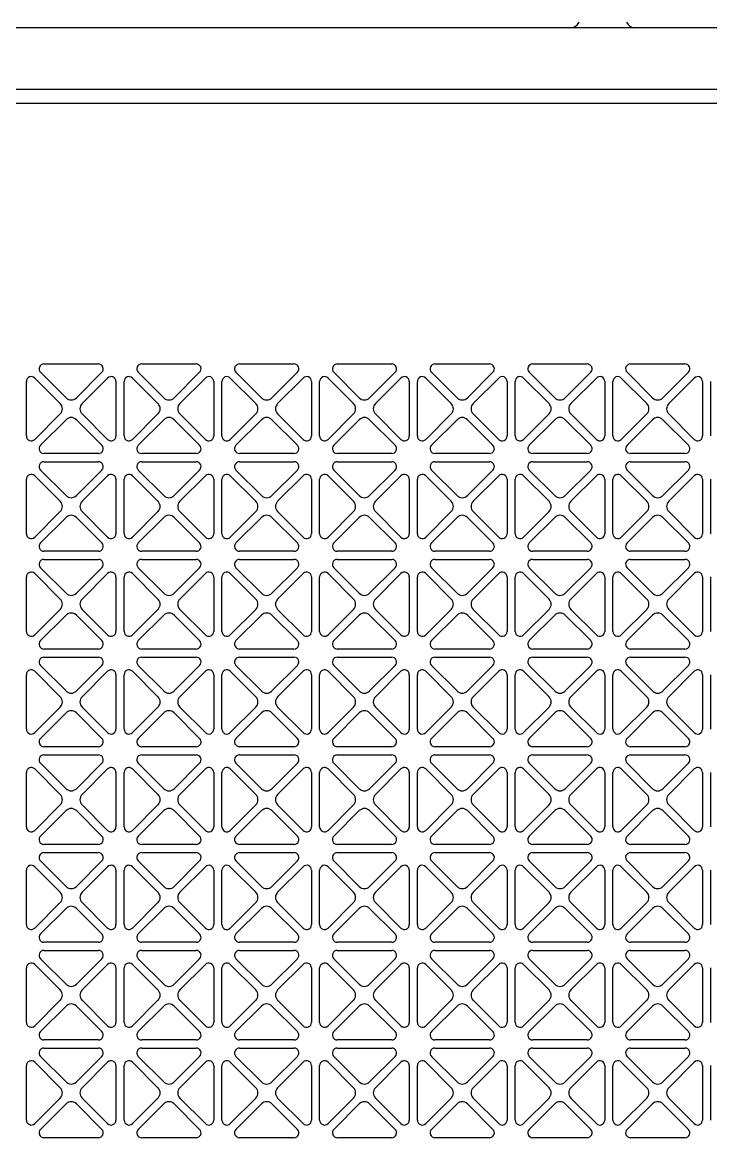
# Model space of a CAD drawing. Header units: millimetres. Extents: x 0 to 87554, y -20854 to 20404.
# Drawn here: x 15581.1 to 15750.1, y -5266.6 to -4992.7 of the extents above; entities that cross this region are included whole.
import ezdxf

# ---------------------------------------------------------------- set-up
doc = ezdxf.new("R2010")
doc.units = ezdxf.units.MM
doc.layers.get('0').update_dxf_attribs({"lineweight": 15})
for name, color, linetype in [('4215-12649_2_1_0', 7, 'Continuous'), ('4215-12661_1_0', 7, 'Continuous'), ('WANGKONG_0', 7, 'Continuous')]:
    doc.layers.add(name, color=color, linetype=linetype)

# ---------------------------------------------------------------- blocks, each defined once
blk = doc.blocks.new('ju77')
at = {"layer": '4215-12649_2_1_0', "color": 87, "linetype": 'Continuous'}
for p, q in [((325.96, 477.5), (-405.04, 477.5)), ((-405.04, 462.5), (325.96, 462.5))]:
    blk.add_line(p, q, dxfattribs=at)
for centre, start, end in [((102.4, 480), 270, 333.6122), ((118.52, 480), 206.3878, 270)]:
    blk.add_arc(centre, 2.5, start, end, dxfattribs=at)
at = {"layer": '4215-12661_1_0', "color": 87, "linetype": 'Continuous'}
blk.add_line((-397.04, 459), (316.96, 459), dxfattribs=at)
at = {"layer": 'WANGKONG_0', "color": 87, "linetype": 'Continuous'}
for p, q in [((-26.73, 395), (-13.35, 395)), ((-2.73, 395), (10.65, 395)), ((21.27, 395), (34.65, 395)), ((45.27, 395), (58.65, 395)), ((69.27, 395), (82.65, 395)), ((93.27, 395), (106.65, 395)), ((117.27, 395), (130.65, 395)), ((-21.31, 386.69), (-27.58, 392.95)), ((-12.5, 392.95), (-18.77, 386.69)), ((2.69, 386.69), (-3.58, 392.95)), ((11.5, 392.95), (5.23, 386.69)), ((26.69, 386.69), (20.42, 392.95)), ((35.5, 392.95), (29.23, 386.69)), ((50.69, 386.69), (44.42, 392.95)), ((59.5, 392.95), (53.23, 386.69)), ((74.69, 386.69), (68.42, 392.95)), ((83.5, 392.95), (77.23, 386.69)), ((98.69, 386.69), (92.42, 392.95)), ((107.5, 392.95), (101.23, 386.69)), ((122.69, 386.69), (116.42, 392.95)), ((131.5, 392.95), (125.23, 386.69)), ((-31.04, 377.31), (-31.04, 390.69)), ((-28.99, 391.54), (-22.73, 385.27)), ((-17.35, 385.27), (-11.09, 391.54)), ((-9.04, 390.69), (-9.04, 377.31)), ((-7.04, 377.31), (-7.04, 390.69)), ((-4.99, 391.54), (1.27, 385.27)), ((6.65, 385.27), (12.91, 391.54)), ((14.96, 390.69), (14.96, 377.31)), ((16.96, 377.31), (16.96, 390.69)), ((19.01, 391.54), (25.27, 385.27)), ((30.65, 385.27), (36.91, 391.54)), ((38.96, 390.69), (38.96, 377.31)), ((40.96, 377.31), (40.96, 390.69)), ((43.01, 391.54), (49.27, 385.27)), ((54.65, 385.27), (60.91, 391.54)), ((62.96, 390.69), (62.96, 377.31)), ((64.96, 377.31), (64.96, 390.69)), ((67.01, 391.54), (73.27, 385.27)), ((78.65, 385.27), (84.91, 391.54)), ((86.96, 390.69), (86.96, 377.31)), ((88.96, 377.31), (88.96, 390.69)), ((91.01, 391.54), (97.27, 385.27)), ((102.65, 385.27), (108.91, 391.54)), ((110.96, 390.69), (110.96, 377.31)), ((112.96, 377.31), (112.96, 390.69)), ((115.01, 391.54), (121.27, 385.27)), ((126.65, 385.27), (132.91, 391.54)), ((134.96, 390.69), (134.96, 377.31)), ((136.96, 377.31), (136.96, 390.69)), ((-22.73, 382.73), (-28.99, 376.46)), ((-27.58, 375.05), (-21.31, 381.31)), ((-18.77, 381.31), (-12.5, 375.05)), ((-11.09, 376.46), (-17.35, 382.73)), ((1.27, 382.73), (-4.99, 376.46)), ((-3.58, 375.05), (2.69, 381.31)), ((5.23, 381.31), (11.5, 375.05)), ((12.91, 376.46), (6.65, 382.73)), ((25.27, 382.73), (19.01, 376.46)), ((20.42, 375.05), (26.69, 381.31)), ((29.23, 381.31), (35.5, 375.05)), ((36.91, 376.46), (30.65, 382.73)), ((49.27, 382.73), (43.01, 376.46)), ((44.42, 375.05), (50.69, 381.31)), ((53.23, 381.31), (59.5, 375.05)), ((60.91, 376.46), (54.65, 382.73)), ((73.27, 382.73), (67.01, 376.46)), ((68.42, 375.05), (74.69, 381.31)), ((77.23, 381.31), (83.5, 375.05)), ((84.91, 376.46), (78.65, 382.73)), ((97.27, 382.73), (91.01, 376.46)), ((92.42, 375.05), (98.69, 381.31)), ((101.23, 381.31), (107.5, 375.05)), ((108.91, 376.46), (102.65, 382.73)), ((121.27, 382.73), (115.01, 376.46)), ((116.42, 375.05), (122.69, 381.31)), ((125.23, 381.31), (131.5, 375.05)), ((132.91, 376.46), (126.65, 382.73)), ((-13.35, 373), (-26.73, 373)), ((10.65, 373), (-2.73, 373)), ((34.65, 373), (21.27, 373)), ((58.65, 373), (45.27, 373)), ((82.65, 373), (69.27, 373)), ((106.65, 373), (93.27, 373)), ((130.65, 373), (117.27, 373)), ((-26.73, 371), (-13.35, 371)), ((-2.73, 371), (10.65, 371)), ((21.27, 371), (34.65, 371)), ((45.27, 371), (58.65, 371)), ((69.27, 371), (82.65, 371)), ((93.27, 371), (106.65, 371)), ((117.27, 371), (130.65, 371)), ((-28.99, 367.54), (-22.73, 361.27)), ((-21.31, 362.69), (-27.58, 368.95)), ((-12.5, 368.95), (-18.77, 362.69)), ((-17.35, 361.27), (-11.09, 367.54)), ((-4.99, 367.54), (1.27, 361.27)), ((2.69, 362.69), (-3.58, 368.95)), ((11.5, 368.95), (5.23, 362.69)), ((6.65, 361.27), (12.91, 367.54)), ((19.01, 367.54), (25.27, 361.27)), ((26.69, 362.69), (20.42, 368.95)), ((35.5, 368.95), (29.23, 362.69)), ((30.65, 361.27), (36.91, 367.54)), ((43.01, 367.54), (49.27, 361.27)), ((50.69, 362.69), (44.42, 368.95)), ((59.5, 368.95), (53.23, 362.69)), ((54.65, 361.27), (60.91, 367.54)), ((67.01, 367.54), (73.27, 361.27)), ((74.69, 362.69), (68.42, 368.95)), ((83.5, 368.95), (77.23, 362.69)), ((78.65, 361.27), (84.91, 367.54)), ((91.01, 367.54), (97.27, 361.27)), ((98.69, 362.69), (92.42, 368.95)), ((107.5, 368.95), (101.23, 362.69)), ((102.65, 361.27), (108.91, 367.54)), ((115.01, 367.54), (121.27, 361.27)), ((122.69, 362.69), (116.42, 368.95)), ((131.5, 368.95), (125.23, 362.69)), ((126.65, 361.27), (132.91, 367.54)), ((-31.04, 353.31), (-31.04, 366.69)), ((-9.04, 366.69), (-9.04, 353.31)), ((-7.04, 353.31), (-7.04, 366.69)), ((14.96, 366.69), (14.96, 353.31)), ((16.96, 353.31), (16.96, 366.69)), ((38.96, 366.69), (38.96, 353.31)), ((40.96, 353.31), (40.96, 366.69)), ((62.96, 366.69), (62.96, 353.31)), ((64.96, 353.31), (64.96, 366.69)), ((86.96, 366.69), (86.96, 353.31)), ((88.96, 353.31), (88.96, 366.69)), ((110.96, 366.69), (110.96, 353.31)), ((112.96, 353.31), (112.96, 366.69)), ((134.96, 366.69), (134.96, 353.31)), ((136.96, 353.31), (136.96, 366.69)), ((-22.73, 358.73), (-28.99, 352.46)), ((-27.58, 351.05), (-21.31, 357.31)), ((-18.77, 357.31), (-12.5, 351.05)), ((-11.09, 352.46), (-17.35, 358.73)), ((1.27, 358.73), (-4.99, 352.46)), ((-3.58, 351.05), (2.69, 357.31)), ((5.23, 357.31), (11.5, 351.05)), ((12.91, 352.46), (6.65, 358.73)), ((25.27, 358.73), (19.01, 352.46)), ((20.42, 351.05), (26.69, 357.31)), ((29.23, 357.31), (35.5, 351.05)), ((36.91, 352.46), (30.65, 358.73)), ((49.27, 358.73), (43.01, 352.46)), ((44.42, 351.05), (50.69, 357.31)), ((53.23, 357.31), (59.5, 351.05)), ((60.91, 352.46), (54.65, 358.73)), ((73.27, 358.73), (67.01, 352.46)), ((68.42, 351.05), (74.69, 357.31)), ((77.23, 357.31), (83.5, 351.05)), ((84.91, 352.46), (78.65, 358.73)), ((97.27, 358.73), (91.01, 352.46)), ((92.42, 351.05), (98.69, 357.31)), ((101.23, 357.31), (107.5, 351.05)), ((108.91, 352.46), (102.65, 358.73)), ((121.27, 358.73), (115.01, 352.46)), ((116.42, 351.05), (122.69, 357.31)), ((125.23, 357.31), (131.5, 351.05)), ((132.91, 352.46), (126.65, 358.73)), ((-13.35, 349), (-26.73, 349)), ((10.65, 349), (-2.73, 349)), ((34.65, 349), (21.27, 349)), ((58.65, 349), (45.27, 349)), ((82.65, 349), (69.27, 349)), ((106.65, 349), (93.27, 349)), ((130.65, 349), (117.27, 349)), ((-26.73, 347), (-13.35, 347)), ((-2.73, 347), (10.65, 347)), ((21.27, 347), (34.65, 347)), ((45.27, 347), (58.65, 347)), ((69.27, 347), (82.65, 347)), ((93.27, 347), (106.65, 347)), ((117.27, 347), (130.65, 347)), ((-31.04, 329.31), (-31.04, 342.69)), ((-28.99, 343.54), (-22.73, 337.27)), ((-21.31, 338.69), (-27.58, 344.95)), ((-12.5, 344.95), (-18.77, 338.69)), ((-17.35, 337.27), (-11.09, 343.54)), ((-9.04, 342.69), (-9.04, 329.31)), ((-7.04, 329.31), (-7.04, 342.69)), ((-4.99, 343.54), (1.27, 337.27)), ((2.69, 338.69), (-3.58, 344.95)), ((11.5, 344.95), (5.23, 338.69)), ((6.65, 337.27), (12.91, 343.54)), ((14.96, 342.69), (14.96, 329.31)), ((16.96, 329.31), (16.96, 342.69)), ((19.01, 343.54), (25.27, 337.27)), ((26.69, 338.69), (20.42, 344.95)), ((35.5, 344.95), (29.23, 338.69)), ((30.65, 337.27), (36.91, 343.54)), ((38.96, 342.69), (38.96, 329.31)), ((40.96, 329.31), (40.96, 342.69)), ((43.01, 343.54), (49.27, 337.27)), ((50.69, 338.69), (44.42, 344.95)), ((59.5, 344.95), (53.23, 338.69)), ((54.65, 337.27), (60.91, 343.54)), ((62.96, 342.69), (62.96, 329.31)), ((64.96, 329.31), (64.96, 342.69)), ((67.01, 343.54), (73.27, 337.27)), ((74.69, 338.69), (68.42, 344.95)), ((83.5, 344.95), (77.23, 338.69)), ((78.65, 337.27), (84.91, 343.54)), ((86.96, 342.69), (86.96, 329.31)), ((88.96, 329.31), (88.96, 342.69)), ((91.01, 343.54), (97.27, 337.27)), ((98.69, 338.69), (92.42, 344.95)), ((107.5, 344.95), (101.23, 338.69)), ((102.65, 337.27), (108.91, 343.54)), ((110.96, 342.69), (110.96, 329.31)), ((112.96, 329.31), (112.96, 342.69)), ((115.01, 343.54), (121.27, 337.27)), ((122.69, 338.69), (116.42, 344.95)), ((131.5, 344.95), (125.23, 338.69)), ((126.65, 337.27), (132.91, 343.54)), ((134.96, 342.69), (134.96, 329.31)), ((136.96, 329.31), (136.96, 342.69)), ((-22.73, 334.73), (-28.99, 328.46)), ((-11.09, 328.46), (-17.35, 334.73)), ((1.27, 334.73), (-4.99, 328.46)), ((12.91, 328.46), (6.65, 334.73)), ((25.27, 334.73), (19.01, 328.46)), ((36.91, 328.46), (30.65, 334.73)), ((49.27, 334.73), (43.01, 328.46)), ((60.91, 328.46), (54.65, 334.73)), ((73.27, 334.73), (67.01, 328.46)), ((84.91, 328.46), (78.65, 334.73)), ((97.27, 334.73), (91.01, 328.46)), ((108.91, 328.46), (102.65, 334.73)), ((121.27, 334.73), (115.01, 328.46)), ((132.91, 328.46), (126.65, 334.73)), ((-27.58, 327.05), (-21.31, 333.31)), ((-18.77, 333.31), (-12.5, 327.05)), ((-3.58, 327.05), (2.69, 333.31)), ((5.23, 333.31), (11.5, 327.05)), ((20.42, 327.05), (26.69, 333.31)), ((29.23, 333.31), (35.5, 327.05)), ((44.42, 327.05), (50.69, 333.31)), ((53.23, 333.31), (59.5, 327.05)), ((68.42, 327.05), (74.69, 333.31)), ((77.23, 333.31), (83.5, 327.05)), ((92.42, 327.05), (98.69, 333.31)), ((101.23, 333.31), (107.5, 327.05)), ((116.42, 327.05), (122.69, 333.31)), ((125.23, 333.31), (131.5, 327.05)), ((-13.35, 325), (-26.73, 325)), ((10.65, 325), (-2.73, 325)), ((34.65, 325), (21.27, 325)), ((58.65, 325), (45.27, 325)), ((82.65, 325), (69.27, 325)), ((106.65, 325), (93.27, 325)), ((130.65, 325), (117.27, 325)), ((-21.31, 314.69), (-27.58, 320.95)), ((-26.73, 323), (-13.35, 323)), ((-12.5, 320.95), (-18.77, 314.69)), ((2.69, 314.69), (-3.58, 320.95)), ((-2.73, 323), (10.65, 323)), ((11.5, 320.95), (5.23, 314.69)), ((26.69, 314.69), (20.42, 320.95)), ((21.27, 323), (34.65, 323)), ((35.5, 320.95), (29.23, 314.69)), ((50.69, 314.69), (44.42, 320.95)), ((45.27, 323), (58.65, 323)), ((59.5, 320.95), (53.23, 314.69)), ((74.69, 314.69), (68.42, 320.95)), ((69.27, 323), (82.65, 323)), ((83.5, 320.95), (77.23, 314.69)), ((98.69, 314.69), (92.42, 320.95)), ((93.27, 323), (106.65, 323)), ((107.5, 320.95), (101.23, 314.69)), ((122.69, 314.69), (116.42, 320.95)), ((117.27, 323), (130.65, 323)), ((131.5, 320.95), (125.23, 314.69)), ((-31.04, 305.31), (-31.04, 318.69)), ((-28.99, 319.54), (-22.73, 313.27)), ((-17.35, 313.27), (-11.09, 319.54)), ((-9.04, 318.69), (-9.04, 305.31)), ((-7.04, 305.31), (-7.04, 318.69)), ((-4.99, 319.54), (1.27, 313.27)), ((6.65, 313.27), (12.91, 319.54)), ((14.96, 318.69), (14.96, 305.31)), ((16.96, 305.31), (16.96, 318.69)), ((19.01, 319.54), (25.27, 313.27)), ((30.65, 313.27), (36.91, 319.54)), ((38.96, 318.69), (38.96, 305.31)), ((40.96, 305.31), (40.96, 318.69)), ((43.01, 319.54), (49.27, 313.27)), ((54.65, 313.27), (60.91, 319.54)), ((62.96, 318.69), (62.96, 305.31)), ((64.96, 305.31), (64.96, 318.69)), ((67.01, 319.54), (73.27, 313.27)), ((78.65, 313.27), (84.91, 319.54)), ((86.96, 318.69), (86.96, 305.31)), ((88.96, 305.31), (88.96, 318.69)), ((91.01, 319.54), (97.27, 313.27)), ((102.65, 313.27), (108.91, 319.54)), ((110.96, 318.69), (110.96, 305.31)), ((112.96, 305.31), (112.96, 318.69)), ((115.01, 319.54), (121.27, 313.27)), ((126.65, 313.27), (132.91, 319.54)), ((134.96, 318.69), (134.96, 305.31)), ((136.96, 305.31), (136.96, 318.69)), ((-22.73, 310.73), (-28.99, 304.46)), ((-11.09, 304.46), (-17.35, 310.73)), ((1.27, 310.73), (-4.99, 304.46)), ((12.91, 304.46), (6.65, 310.73)), ((25.27, 310.73), (19.01, 304.46)), ((36.91, 304.46), (30.65, 310.73)), ((49.27, 310.73), (43.01, 304.46)), ((60.91, 304.46), (54.65, 310.73)), ((73.27, 310.73), (67.01, 304.46)), ((84.91, 304.46), (78.65, 310.73)), ((97.27, 310.73), (91.01, 304.46)), ((108.91, 304.46), (102.65, 310.73)), ((121.27, 310.73), (115.01, 304.46)), ((132.91, 304.46), (126.65, 310.73)), ((-27.58, 303.05), (-21.31, 309.31)), ((-18.77, 309.31), (-12.5, 303.05)), ((-3.58, 303.05), (2.69, 309.31)), ((5.23, 309.31), (11.5, 303.05)), ((20.42, 303.05), (26.69, 309.31)), ((29.23, 309.31), (35.5, 303.05)), ((44.42, 303.05), (50.69, 309.31)), ((53.23, 309.31), (59.5, 303.05)), ((68.42, 303.05), (74.69, 309.31)), ((77.23, 309.31), (83.5, 303.05)), ((92.42, 303.05), (98.69, 309.31)), ((101.23, 309.31), (107.5, 303.05)), ((116.42, 303.05), (122.69, 309.31)), ((125.23, 309.31), (131.5, 303.05)), ((-13.35, 301), (-26.73, 301)), ((-26.73, 299), (-13.35, 299)), ((10.65, 301), (-2.73, 301)), ((-2.73, 299), (10.65, 299)), ((34.65, 301), (21.27, 301)), ((21.27, 299), (34.65, 299)), ((58.65, 301), (45.27, 301)), ((45.27, 299), (58.65, 299)), ((82.65, 301), (69.27, 301)), ((69.27, 299), (82.65, 299)), ((106.65, 301), (93.27, 301)), ((93.27, 299), (106.65, 299)), ((130.65, 301), (117.27, 301)), ((117.27, 299), (130.65, 299)), ((-21.31, 290.69), (-27.58, 296.95)), ((-12.5, 296.95), (-18.77, 290.69)), ((2.69, 290.69), (-3.58, 296.95)), ((11.5, 296.95), (5.23, 290.69)), ((26.69, 290.69), (20.42, 296.95)), ((35.5, 296.95), (29.23, 290.69)), ((50.69, 290.69), (44.42, 296.95)), ((59.5, 296.95), (53.23, 290.69)), ((74.69, 290.69), (68.42, 296.95)), ((83.5, 296.95), (77.23, 290.69)), ((98.69, 290.69), (92.42, 296.95)), ((107.5, 296.95), (101.23, 290.69)), ((122.69, 290.69), (116.42, 296.95)), ((131.5, 296.95), (125.23, 290.69)), ((-31.04, 281.31), (-31.04, 294.69)), ((-28.99, 295.54), (-22.73, 289.27)), ((-17.35, 289.27), (-11.09, 295.54)), ((-9.04, 294.69), (-9.04, 281.31)), ((-7.04, 281.31), (-7.04, 294.69)), ((-4.99, 295.54), (1.27, 289.27)), ((6.65, 289.27), (12.91, 295.54)), ((14.96, 294.69), (14.96, 281.31)), ((16.96, 281.31), (16.96, 294.69)), ((19.01, 295.54), (25.27, 289.27)), ((30.65, 289.27), (36.91, 295.54)), ((38.96, 294.69), (38.96, 281.31)), ((40.96, 281.31), (40.96, 294.69)), ((43.01, 295.54), (49.27, 289.27)), ((54.65, 289.27), (60.91, 295.54)), ((62.96, 294.69), (62.96, 281.31)), ((64.96, 281.31), (64.96, 294.69)), ((67.01, 295.54), (73.27, 289.27)), ((78.65, 289.27), (84.91, 295.54)), ((86.96, 294.69), (86.96, 281.31)), ((88.96, 281.31), (88.96, 294.69)), ((91.01, 295.54), (97.27, 289.27)), ((102.65, 289.27), (108.91, 295.54)), ((110.96, 294.69), (110.96, 281.31)), ((112.96, 281.31), (112.96, 294.69)), ((115.01, 295.54), (121.27, 289.27)), ((126.65, 289.27), (132.91, 295.54)), ((134.96, 294.69), (134.96, 281.31)), ((136.96, 281.31), (136.96, 294.69)), ((-22.73, 286.73), (-28.99, 280.46)), ((-27.58, 279.05), (-21.31, 285.31)), ((-18.77, 285.31), (-12.5, 279.05)), ((-11.09, 280.46), (-17.35, 286.73)), ((1.27, 286.73), (-4.99, 280.46)), ((-3.58, 279.05), (2.69, 285.31)), ((5.23, 285.31), (11.5, 279.05)), ((12.91, 280.46), (6.65, 286.73)), ((25.27, 286.73), (19.01, 280.46)), ((20.42, 279.05), (26.69, 285.31)), ((29.23, 285.31), (35.5, 279.05)), ((36.91, 280.46), (30.65, 286.73)), ((49.27, 286.73), (43.01, 280.46)), ((44.42, 279.05), (50.69, 285.31)), ((53.23, 285.31), (59.5, 279.05)), ((60.91, 280.46), (54.65, 286.73)), ((73.27, 286.73), (67.01, 280.46)), ((68.42, 279.05), (74.69, 285.31)), ((77.23, 285.31), (83.5, 279.05)), ((84.91, 280.46), (78.65, 286.73)), ((97.27, 286.73), (91.01, 280.46)), ((92.42, 279.05), (98.69, 285.31)), ((101.23, 285.31), (107.5, 279.05)), ((108.91, 280.46), (102.65, 286.73)), ((121.27, 286.73), (115.01, 280.46)), ((116.42, 279.05), (122.69, 285.31)), ((125.23, 285.31), (131.5, 279.05)), ((132.91, 280.46), (126.65, 286.73)), ((-13.35, 277), (-26.73, 277)), ((10.65, 277), (-2.73, 277)), ((34.65, 277), (21.27, 277)), ((58.65, 277), (45.27, 277)), ((82.65, 277), (69.27, 277)), ((106.65, 277), (93.27, 277)), ((130.65, 277), (117.27, 277)), ((-26.73, 275), (-13.35, 275)), ((-2.73, 275), (10.65, 275)), ((21.27, 275), (34.65, 275)), ((45.27, 275), (58.65, 275)), ((69.27, 275), (82.65, 275)), ((93.27, 275), (106.65, 275)), ((117.27, 275), (130.65, 275)), ((-28.99, 271.54), (-22.73, 265.27)), ((-21.31, 266.69), (-27.58, 272.95)), ((-12.5, 272.95), (-18.77, 266.69)), ((-17.35, 265.27), (-11.09, 271.54)), ((-4.99, 271.54), (1.27, 265.27)), ((2.69, 266.69), (-3.58, 272.95)), ((11.5, 272.95), (5.23, 266.69)), ((6.65, 265.27), (12.91, 271.54)), ((19.01, 271.54), (25.27, 265.27)), ((26.69, 266.69), (20.42, 272.95)), ((35.5, 272.95), (29.23, 266.69)), ((30.65, 265.27), (36.91, 271.54)), ((43.01, 271.54), (49.27, 265.27)), ((50.69, 266.69), (44.42, 272.95)), ((59.5, 272.95), (53.23, 266.69)), ((54.65, 265.27), (60.91, 271.54)), ((67.01, 271.54), (73.27, 265.27)), ((74.69, 266.69), (68.42, 272.95)), ((83.5, 272.95), (77.23, 266.69)), ((78.65, 265.27), (84.91, 271.54)), ((91.01, 271.54), (97.27, 265.27)), ((98.69, 266.69), (92.42, 272.95)), ((107.5, 272.95), (101.23, 266.69)), ((102.65, 265.27), (108.91, 271.54)), ((115.01, 271.54), (121.27, 265.27)), ((122.69, 266.69), (116.42, 272.95)), ((131.5, 272.95), (125.23, 266.69)), ((126.65, 265.27), (132.91, 271.54)), ((-31.04, 257.31), (-31.04, 270.69)), ((-9.04, 270.69), (-9.04, 257.31)), ((-7.04, 257.31), (-7.04, 270.69)), ((14.96, 270.69), (14.96, 257.31)), ((16.96, 257.31), (16.96, 270.69)), ((38.96, 270.69), (38.96, 257.31)), ((40.96, 257.31), (40.96, 270.69)), ((62.96, 270.69), (62.96, 257.31)), ((64.96, 257.31), (64.96, 270.69)), ((86.96, 270.69), (86.96, 257.31)), ((88.96, 257.31), (88.96, 270.69)), ((110.96, 270.69), (110.96, 257.31)), ((112.96, 257.31), (112.96, 270.69)), ((134.96, 270.69), (134.96, 257.31)), ((136.96, 257.31), (136.96, 270.69)), ((-22.73, 262.73), (-28.99, 256.46)), ((-27.58, 255.05), (-21.31, 261.31)), ((-18.77, 261.31), (-12.5, 255.05)), ((-11.09, 256.46), (-17.35, 262.73)), ((1.27, 262.73), (-4.99, 256.46)), ((-3.58, 255.05), (2.69, 261.31)), ((5.23, 261.31), (11.5, 255.05)), ((12.91, 256.46), (6.65, 262.73)), ((25.27, 262.73), (19.01, 256.46)), ((20.42, 255.05), (26.69, 261.31)), ((29.23, 261.31), (35.5, 255.05)), ((36.91, 256.46), (30.65, 262.73)), ((49.27, 262.73), (43.01, 256.46)), ((44.42, 255.05), (50.69, 261.31)), ((53.23, 261.31), (59.5, 255.05)), ((60.91, 256.46), (54.65, 262.73)), ((73.27, 262.73), (67.01, 256.46)), ((68.42, 255.05), (74.69, 261.31)), ((77.23, 261.31), (83.5, 255.05)), ((84.91, 256.46), (78.65, 262.73)), ((97.27, 262.73), (91.01, 256.46)), ((92.42, 255.05), (98.69, 261.31)), ((101.23, 261.31), (107.5, 255.05)), ((108.91, 256.46), (102.65, 262.73)), ((121.27, 262.73), (115.01, 256.46)), ((116.42, 255.05), (122.69, 261.31)), ((125.23, 261.31), (131.5, 255.05)), ((132.91, 256.46), (126.65, 262.73)), ((-13.35, 253), (-26.73, 253)), ((10.65, 253), (-2.73, 253)), ((34.65, 253), (21.27, 253)), ((58.65, 253), (45.27, 253)), ((82.65, 253), (69.27, 253)), ((106.65, 253), (93.27, 253)), ((130.65, 253), (117.27, 253)), ((-26.73, 251), (-13.35, 251)), ((-2.73, 251), (10.65, 251)), ((21.27, 251), (34.65, 251)), ((45.27, 251), (58.65, 251)), ((69.27, 251), (82.65, 251)), ((93.27, 251), (106.65, 251)), ((117.27, 251), (130.65, 251)), ((-31.04, 233.31), (-31.04, 246.69)), ((-28.99, 247.54), (-22.73, 241.27)), ((-21.31, 242.69), (-27.58, 248.95)), ((-12.5, 248.95), (-18.77, 242.69)), ((-17.35, 241.27), (-11.09, 247.54)), ((-9.04, 246.69), (-9.04, 233.31)), ((-7.04, 233.31), (-7.04, 246.69)), ((-4.99, 247.54), (1.27, 241.27)), ((2.69, 242.69), (-3.58, 248.95)), ((11.5, 248.95), (5.23, 242.69)), ((6.65, 241.27), (12.91, 247.54)), ((14.96, 246.69), (14.96, 233.31)), ((16.96, 233.31), (16.96, 246.69)), ((19.01, 247.54), (25.27, 241.27)), ((26.69, 242.69), (20.42, 248.95)), ((35.5, 248.95), (29.23, 242.69)), ((30.65, 241.27), (36.91, 247.54)), ((38.96, 246.69), (38.96, 233.31)), ((40.96, 233.31), (40.96, 246.69)), ((43.01, 247.54), (49.27, 241.27)), ((50.69, 242.69), (44.42, 248.95)), ((59.5, 248.95), (53.23, 242.69)), ((54.65, 241.27), (60.91, 247.54)), ((62.96, 246.69), (62.96, 233.31)), ((64.96, 233.31), (64.96, 246.69)), ((67.01, 247.54), (73.27, 241.27)), ((74.69, 242.69), (68.42, 248.95)), ((83.5, 248.95), (77.23, 242.69)), ((78.65, 241.27), (84.91, 247.54)), ((86.96, 246.69), (86.96, 233.31)), ((88.96, 233.31), (88.96, 246.69)), ((91.01, 247.54), (97.27, 241.27)), ((98.69, 242.69), (92.42, 248.95)), ((107.5, 248.95), (101.23, 242.69)), ((102.65, 241.27), (108.91, 247.54)), ((110.96, 246.69), (110.96, 233.31)), ((112.96, 233.31), (112.96, 246.69)), ((115.01, 247.54), (121.27, 241.27)), ((122.69, 242.69), (116.42, 248.95)), ((131.5, 248.95), (125.23, 242.69)), ((126.65, 241.27), (132.91, 247.54)), ((134.96, 246.69), (134.96, 233.31)), ((136.96, 233.31), (136.96, 246.69)), ((-22.73, 238.73), (-28.99, 232.46)), ((-11.09, 232.46), (-17.35, 238.73)), ((1.27, 238.73), (-4.99, 232.46)), ((12.91, 232.46), (6.65, 238.73)), ((25.27, 238.73), (19.01, 232.46)), ((36.91, 232.46), (30.65, 238.73)), ((49.27, 238.73), (43.01, 232.46)), ((60.91, 232.46), (54.65, 238.73)), ((73.27, 238.73), (67.01, 232.46)), ((84.91, 232.46), (78.65, 238.73)), ((97.27, 238.73), (91.01, 232.46)), ((108.91, 232.46), (102.65, 238.73)), ((121.27, 238.73), (115.01, 232.46)), ((132.91, 232.46), (126.65, 238.73)), ((-27.58, 231.05), (-21.31, 237.31)), ((-18.77, 237.31), (-12.5, 231.05)), ((-3.58, 231.05), (2.69, 237.31)), ((5.23, 237.31), (11.5, 231.05)), ((20.42, 231.05), (26.69, 237.31)), ((29.23, 237.31), (35.5, 231.05)), ((44.42, 231.05), (50.69, 237.31)), ((53.23, 237.31), (59.5, 231.05)), ((68.42, 231.05), (74.69, 237.31)), ((77.23, 237.31), (83.5, 231.05)), ((92.42, 231.05), (98.69, 237.31)), ((101.23, 237.31), (107.5, 231.05)), ((116.42, 231.05), (122.69, 237.31)), ((125.23, 237.31), (131.5, 231.05)), ((-13.35, 229), (-26.73, 229)), ((10.65, 229), (-2.73, 229)), ((34.65, 229), (21.27, 229)), ((58.65, 229), (45.27, 229)), ((82.65, 229), (69.27, 229)), ((106.65, 229), (93.27, 229)), ((130.65, 229), (117.27, 229)), ((-21.31, 218.69), (-27.58, 224.95)), ((-26.73, 227), (-13.35, 227)), ((-12.5, 224.95), (-18.77, 218.69)), ((2.69, 218.69), (-3.58, 224.95)), ((-2.73, 227), (10.65, 227)), ((11.5, 224.95), (5.23, 218.69)), ((26.69, 218.69), (20.42, 224.95)), ((21.27, 227), (34.65, 227)), ((35.5, 224.95), (29.23, 218.69)), ((50.69, 218.69), (44.42, 224.95)), ((45.27, 227), (58.65, 227)), ((59.5, 224.95), (53.23, 218.69)), ((74.69, 218.69), (68.42, 224.95)), ((69.27, 227), (82.65, 227)), ((83.5, 224.95), (77.23, 218.69)), ((98.69, 218.69), (92.42, 224.95)), ((93.27, 227), (106.65, 227)), ((107.5, 224.95), (101.23, 218.69)), ((122.69, 218.69), (116.42, 224.95)), ((117.27, 227), (130.65, 227)), ((131.5, 224.95), (125.23, 218.69)), ((-31.04, 209.31), (-31.04, 222.69)), ((-28.99, 223.54), (-22.73, 217.27)), ((-17.35, 217.27), (-11.09, 223.54)), ((-9.04, 222.69), (-9.04, 209.31)), ((-7.04, 209.31), (-7.04, 222.69)), ((-4.99, 223.54), (1.27, 217.27)), ((6.65, 217.27), (12.91, 223.54)), ((14.96, 222.69), (14.96, 209.31)), ((16.96, 209.31), (16.96, 222.69)), ((19.01, 223.54), (25.27, 217.27)), ((30.65, 217.27), (36.91, 223.54)), ((38.96, 222.69), (38.96, 209.31)), ((40.96, 209.31), (40.96, 222.69)), ((43.01, 223.54), (49.27, 217.27)), ((54.65, 217.27), (60.91, 223.54)), ((62.96, 222.69), (62.96, 209.31)), ((64.96, 209.31), (64.96, 222.69)), ((67.01, 223.54), (73.27, 217.27)), ((78.65, 217.27), (84.91, 223.54)), ((86.96, 222.69), (86.96, 209.31)), ((88.96, 209.31), (88.96, 222.69)), ((91.01, 223.54), (97.27, 217.27)), ((102.65, 217.27), (108.91, 223.54)), ((110.96, 222.69), (110.96, 209.31)), ((112.96, 209.31), (112.96, 222.69)), ((115.01, 223.54), (121.27, 217.27)), ((126.65, 217.27), (132.91, 223.54)), ((134.96, 222.69), (134.96, 209.31)), ((136.96, 209.31), (136.96, 222.69)), ((-22.73, 214.73), (-28.99, 208.46)), ((-11.09, 208.46), (-17.35, 214.73)), ((1.27, 214.73), (-4.99, 208.46)), ((12.91, 208.46), (6.65, 214.73)), ((25.27, 214.73), (19.01, 208.46)), ((36.91, 208.46), (30.65, 214.73)), ((49.27, 214.73), (43.01, 208.46)), ((60.91, 208.46), (54.65, 214.73)), ((73.27, 214.73), (67.01, 208.46)), ((84.91, 208.46), (78.65, 214.73)), ((97.27, 214.73), (91.01, 208.46)), ((108.91, 208.46), (102.65, 214.73)), ((121.27, 214.73), (115.01, 208.46)), ((132.91, 208.46), (126.65, 214.73)), ((-27.58, 207.05), (-21.31, 213.31)), ((-18.77, 213.31), (-12.5, 207.05)), ((-3.58, 207.05), (2.69, 213.31)), ((5.23, 213.31), (11.5, 207.05)), ((20.42, 207.05), (26.69, 213.31)), ((29.23, 213.31), (35.5, 207.05)), ((44.42, 207.05), (50.69, 213.31)), ((53.23, 213.31), (59.5, 207.05)), ((68.42, 207.05), (74.69, 213.31)), ((77.23, 213.31), (83.5, 207.05)), ((92.42, 207.05), (98.69, 213.31)), ((101.23, 213.31), (107.5, 207.05)), ((116.42, 207.05), (122.69, 213.31)), ((125.23, 213.31), (131.5, 207.05)), ((-13.35, 205), (-26.73, 205)), ((10.65, 205), (-2.73, 205)), ((34.65, 205), (21.27, 205)), ((58.65, 205), (45.27, 205)), ((82.65, 205), (69.27, 205)), ((106.65, 205), (93.27, 205)), ((130.65, 205), (117.27, 205))]:
    blk.add_line(p, q, dxfattribs=at)
for centre, radius, start, end in [((-26.73, 393.8), 1.2, 90, 225), ((-13.35, 393.8), 1.2, 315, 90), ((-2.73, 393.8), 1.2, 90, 225), ((10.65, 393.8), 1.2, 315, 90), ((21.27, 393.8), 1.2, 90, 225), ((34.65, 393.8), 1.2, 315, 90), ((45.27, 393.8), 1.2, 90, 225), ((58.65, 393.8), 1.2, 315, 90), ((69.27, 393.8), 1.2, 90, 225), ((82.65, 393.8), 1.2, 315, 90), ((93.27, 393.8), 1.2, 90, 225), ((106.65, 393.8), 1.2, 315, 90), ((117.27, 393.8), 1.2, 90, 225), ((130.65, 393.8), 1.2, 315, 90), ((-29.84, 390.69), 1.2, 45, 180), ((-10.24, 390.69), 1.2, 0, 135), ((-5.84, 390.69), 1.2, 45, 180), ((13.76, 390.69), 1.2, 0, 135), ((18.16, 390.69), 1.2, 45, 180), ((37.76, 390.69), 1.2, 0, 135), ((42.16, 390.69), 1.2, 45, 180), ((61.76, 390.69), 1.2, 0, 135), ((66.16, 390.69), 1.2, 45, 180), ((85.76, 390.69), 1.2, 0, 135), ((90.16, 390.69), 1.2, 45, 180), ((109.76, 390.69), 1.2, 0, 135), ((114.16, 390.69), 1.2, 45, 180), ((133.76, 390.69), 1.2, 0, 135), ((-20.04, 387.96), 1.8, 225, 315), ((3.96, 387.96), 1.8, 225, 315), ((27.96, 387.96), 1.8, 225, 315), ((51.96, 387.96), 1.8, 225, 315), ((75.96, 387.96), 1.8, 225, 315), ((99.96, 387.96), 1.8, 225, 315), ((123.96, 387.96), 1.8, 225, 315), ((-24, 384), 1.8, 315, 45), ((-16.08, 384), 1.8, 135, 225), ((0, 384), 1.8, 315, 45), ((7.92, 384), 1.8, 135, 225), ((24, 384), 1.8, 315, 45), ((31.92, 384), 1.8, 135, 225), ((48, 384), 1.8, 315, 45), ((55.92, 384), 1.8, 135, 225), ((72, 384), 1.8, 315, 45), ((79.92, 384), 1.8, 135, 225), ((96, 384), 1.8, 315, 45), ((103.92, 384), 1.8, 135, 225), ((120, 384), 1.8, 315, 45), ((127.92, 384), 1.8, 135, 225), ((-20.04, 380.04), 1.8, 45, 135), ((3.96, 380.04), 1.8, 45, 135), ((27.96, 380.04), 1.8, 45, 135), ((51.96, 380.04), 1.8, 45, 135), ((75.96, 380.04), 1.8, 45, 135), ((99.96, 380.04), 1.8, 45, 135), ((123.96, 380.04), 1.8, 45, 135), ((-29.84, 377.31), 1.2, 180, 315), ((-10.24, 377.31), 1.2, 225, 0), ((-5.84, 377.31), 1.2, 180, 315), ((13.76, 377.31), 1.2, 225, 0), ((18.16, 377.31), 1.2, 180, 315), ((37.76, 377.31), 1.2, 225, 0), ((42.16, 377.31), 1.2, 180, 315), ((61.76, 377.31), 1.2, 225, 0), ((66.16, 377.31), 1.2, 180, 315), ((85.76, 377.31), 1.2, 225, 0), ((90.16, 377.31), 1.2, 180, 315), ((109.76, 377.31), 1.2, 225, 0), ((114.16, 377.31), 1.2, 180, 315), ((133.76, 377.31), 1.2, 225, 0), ((-26.73, 374.2), 1.2, 135, 270), ((-13.35, 374.2), 1.2, 270, 45), ((-2.73, 374.2), 1.2, 135, 270), ((10.65, 374.2), 1.2, 270, 45), ((21.27, 374.2), 1.2, 135, 270), ((34.65, 374.2), 1.2, 270, 45), ((45.27, 374.2), 1.2, 135, 270), ((58.65, 374.2), 1.2, 270, 45), ((69.27, 374.2), 1.2, 135, 270), ((82.65, 374.2), 1.2, 270, 45), ((93.27, 374.2), 1.2, 135, 270), ((106.65, 374.2), 1.2, 270, 45), ((117.27, 374.2), 1.2, 135, 270), ((130.65, 374.2), 1.2, 270, 45), ((-26.73, 369.8), 1.2, 90, 225), ((-13.35, 369.8), 1.2, 315, 90), ((-2.73, 369.8), 1.2, 90, 225), ((10.65, 369.8), 1.2, 315, 90), ((21.27, 369.8), 1.2, 90, 225), ((34.65, 369.8), 1.2, 315, 90), ((45.27, 369.8), 1.2, 90, 225), ((58.65, 369.8), 1.2, 315, 90), ((69.27, 369.8), 1.2, 90, 225), ((82.65, 369.8), 1.2, 315, 90), ((93.27, 369.8), 1.2, 90, 225), ((106.65, 369.8), 1.2, 315, 90), ((117.27, 369.8), 1.2, 90, 225), ((130.65, 369.8), 1.2, 315, 90), ((-29.84, 366.69), 1.2, 45, 180), ((-10.24, 366.69), 1.2, 0, 135), ((-5.84, 366.69), 1.2, 45, 180), ((13.76, 366.69), 1.2, 0, 135), ((18.16, 366.69), 1.2, 45, 180), ((37.76, 366.69), 1.2, 0, 135), ((42.16, 366.69), 1.2, 45, 180), ((61.76, 366.69), 1.2, 0, 135), ((66.16, 366.69), 1.2, 45, 180), ((85.76, 366.69), 1.2, 0, 135), ((90.16, 366.69), 1.2, 45, 180), ((109.76, 366.69), 1.2, 0, 135), ((114.16, 366.69), 1.2, 45, 180), ((133.76, 366.69), 1.2, 0, 135), ((-20.04, 363.96), 1.8, 225, 315), ((3.96, 363.96), 1.8, 225, 315), ((27.96, 363.96), 1.8, 225, 315), ((51.96, 363.96), 1.8, 225, 315), ((75.96, 363.96), 1.8, 225, 315), ((99.96, 363.96), 1.8, 225, 315), ((123.96, 363.96), 1.8, 225, 315), ((-24, 360), 1.8, 315, 45), ((-16.08, 360), 1.8, 135, 225), ((0, 360), 1.8, 315, 45), ((7.92, 360), 1.8, 135, 225), ((24, 360), 1.8, 315, 45), ((31.92, 360), 1.8, 135, 225), ((48, 360), 1.8, 315, 45), ((55.92, 360), 1.8, 135, 225), ((72, 360), 1.8, 315, 45), ((79.92, 360), 1.8, 135, 225), ((96, 360), 1.8, 315, 45), ((103.92, 360), 1.8, 135, 225), ((120, 360), 1.8, 315, 45), ((127.92, 360), 1.8, 135, 225), ((-20.04, 356.04), 1.8, 45, 135), ((3.96, 356.04), 1.8, 45, 135), ((27.96, 356.04), 1.8, 45, 135), ((51.96, 356.04), 1.8, 45, 135), ((75.96, 356.04), 1.8, 45, 135), ((99.96, 356.04), 1.8, 45, 135), ((123.96, 356.04), 1.8, 45, 135), ((-29.84, 353.31), 1.2, 180, 315), ((-26.73, 350.2), 1.2, 135, 270), ((-13.35, 350.2), 1.2, 270, 45), ((-10.24, 353.31), 1.2, 225, 0), ((-5.84, 353.31), 1.2, 180, 315), ((-2.73, 350.2), 1.2, 135, 270), ((10.65, 350.2), 1.2, 270, 45), ((13.76, 353.31), 1.2, 225, 0), ((18.16, 353.31), 1.2, 180, 315), ((21.27, 350.2), 1.2, 135, 270), ((34.65, 350.2), 1.2, 270, 45), ((37.76, 353.31), 1.2, 225, 0), ((42.16, 353.31), 1.2, 180, 315), ((45.27, 350.2), 1.2, 135, 270), ((58.65, 350.2), 1.2, 270, 45), ((61.76, 353.31), 1.2, 225, 0), ((66.16, 353.31), 1.2, 180, 315), ((69.27, 350.2), 1.2, 135, 270), ((82.65, 350.2), 1.2, 270, 45), ((85.76, 353.31), 1.2, 225, 0), ((90.16, 353.31), 1.2, 180, 315), ((93.27, 350.2), 1.2, 135, 270), ((106.65, 350.2), 1.2, 270, 45), ((109.76, 353.31), 1.2, 225, 0), ((114.16, 353.31), 1.2, 180, 315), ((117.27, 350.2), 1.2, 135, 270), ((130.65, 350.2), 1.2, 270, 45), ((133.76, 353.31), 1.2, 225, 0), ((-26.73, 345.8), 1.2, 90, 225), ((-13.35, 345.8), 1.2, 315, 90), ((-2.73, 345.8), 1.2, 90, 225), ((10.65, 345.8), 1.2, 315, 90), ((21.27, 345.8), 1.2, 90, 225), ((34.65, 345.8), 1.2, 315, 90), ((45.27, 345.8), 1.2, 90, 225), ((58.65, 345.8), 1.2, 315, 90), ((69.27, 345.8), 1.2, 90, 225), ((82.65, 345.8), 1.2, 315, 90), ((93.27, 345.8), 1.2, 90, 225), ((106.65, 345.8), 1.2, 315, 90), ((117.27, 345.8), 1.2, 90, 225), ((130.65, 345.8), 1.2, 315, 90), ((-29.84, 342.69), 1.2, 45, 180), ((-10.24, 342.69), 1.2, 0, 135), ((-5.84, 342.69), 1.2, 45, 180), ((13.76, 342.69), 1.2, 0, 135), ((18.16, 342.69), 1.2, 45, 180), ((37.76, 342.69), 1.2, 0, 135), ((42.16, 342.69), 1.2, 45, 180), ((61.76, 342.69), 1.2, 0, 135), ((66.16, 342.69), 1.2, 45, 180), ((85.76, 342.69), 1.2, 0, 135), ((90.16, 342.69), 1.2, 45, 180), ((109.76, 342.69), 1.2, 0, 135), ((114.16, 342.69), 1.2, 45, 180), ((133.76, 342.69), 1.2, 0, 135), ((-24, 336), 1.8, 315, 45), ((-20.04, 339.96), 1.8, 225, 315), ((-16.08, 336), 1.8, 135, 225), ((0, 336), 1.8, 315, 45), ((3.96, 339.96), 1.8, 225, 315), ((7.92, 336), 1.8, 135, 225), ((24, 336), 1.8, 315, 45), ((27.96, 339.96), 1.8, 225, 315), ((31.92, 336), 1.8, 135, 225), ((48, 336), 1.8, 315, 45), ((51.96, 339.96), 1.8, 225, 315), ((55.92, 336), 1.8, 135, 225), ((72, 336), 1.8, 315, 45), ((75.96, 339.96), 1.8, 225, 315), ((79.92, 336), 1.8, 135, 225), ((96, 336), 1.8, 315, 45), ((99.96, 339.96), 1.8, 225, 315), ((103.92, 336), 1.8, 135, 225), ((120, 336), 1.8, 315, 45), ((123.96, 339.96), 1.8, 225, 315), ((127.92, 336), 1.8, 135, 225), ((-20.04, 332.04), 1.8, 45, 135), ((3.96, 332.04), 1.8, 45, 135), ((27.96, 332.04), 1.8, 45, 135), ((51.96, 332.04), 1.8, 45, 135), ((75.96, 332.04), 1.8, 45, 135), ((99.96, 332.04), 1.8, 45, 135), ((123.96, 332.04), 1.8, 45, 135), ((-29.84, 329.31), 1.2, 180, 315), ((-10.24, 329.31), 1.2, 225, 0), ((-5.84, 329.31), 1.2, 180, 315), ((13.76, 329.31), 1.2, 225, 0), ((18.16, 329.31), 1.2, 180, 315), ((37.76, 329.31), 1.2, 225, 0), ((42.16, 329.31), 1.2, 180, 315), ((61.76, 329.31), 1.2, 225, 0), ((66.16, 329.31), 1.2, 180, 315), ((85.76, 329.31), 1.2, 225, 0), ((90.16, 329.31), 1.2, 180, 315), ((109.76, 329.31), 1.2, 225, 0), ((114.16, 329.31), 1.2, 180, 315), ((133.76, 329.31), 1.2, 225, 0), ((-26.73, 326.2), 1.2, 135, 270), ((-13.35, 326.2), 1.2, 270, 45), ((-2.73, 326.2), 1.2, 135, 270), ((10.65, 326.2), 1.2, 270, 45), ((21.27, 326.2), 1.2, 135, 270), ((34.65, 326.2), 1.2, 270, 45), ((45.27, 326.2), 1.2, 135, 270), ((58.65, 326.2), 1.2, 270, 45), ((69.27, 326.2), 1.2, 135, 270), ((82.65, 326.2), 1.2, 270, 45), ((93.27, 326.2), 1.2, 135, 270), ((106.65, 326.2), 1.2, 270, 45), ((117.27, 326.2), 1.2, 135, 270), ((130.65, 326.2), 1.2, 270, 45), ((-26.73, 321.8), 1.2, 90, 225), ((-13.35, 321.8), 1.2, 315, 90), ((-2.73, 321.8), 1.2, 90, 225), ((10.65, 321.8), 1.2, 315, 90), ((21.27, 321.8), 1.2, 90, 225), ((34.65, 321.8), 1.2, 315, 90), ((45.27, 321.8), 1.2, 90, 225), ((58.65, 321.8), 1.2, 315, 90), ((69.27, 321.8), 1.2, 90, 225), ((82.65, 321.8), 1.2, 315, 90), ((93.27, 321.8), 1.2, 90, 225), ((106.65, 321.8), 1.2, 315, 90), ((117.27, 321.8), 1.2, 90, 225), ((130.65, 321.8), 1.2, 315, 90), ((-29.84, 318.69), 1.2, 45, 180), ((-10.24, 318.69), 1.2, 0, 135), ((-5.84, 318.69), 1.2, 45, 180), ((13.76, 318.69), 1.2, 0, 135), ((18.16, 318.69), 1.2, 45, 180), ((37.76, 318.69), 1.2, 0, 135), ((42.16, 318.69), 1.2, 45, 180), ((61.76, 318.69), 1.2, 0, 135), ((66.16, 318.69), 1.2, 45, 180), ((85.76, 318.69), 1.2, 0, 135), ((90.16, 318.69), 1.2, 45, 180), ((109.76, 318.69), 1.2, 0, 135), ((114.16, 318.69), 1.2, 45, 180), ((133.76, 318.69), 1.2, 0, 135), ((-24, 312), 1.8, 315, 45), ((-20.04, 315.96), 1.8, 225, 315), ((-16.08, 312), 1.8, 135, 225), ((0, 312), 1.8, 315, 45), ((3.96, 315.96), 1.8, 225, 315), ((7.92, 312), 1.8, 135, 225), ((24, 312), 1.8, 315, 45), ((27.96, 315.96), 1.8, 225, 315), ((31.92, 312), 1.8, 135, 225), ((48, 312), 1.8, 315, 45), ((51.96, 315.96), 1.8, 225, 315), ((55.92, 312), 1.8, 135, 225), ((72, 312), 1.8, 315, 45), ((75.96, 315.96), 1.8, 225, 315), ((79.92, 312), 1.8, 135, 225), ((96, 312), 1.8, 315, 45), ((99.96, 315.96), 1.8, 225, 315), ((103.92, 312), 1.8, 135, 225), ((120, 312), 1.8, 315, 45), ((123.96, 315.96), 1.8, 225, 315), ((127.92, 312), 1.8, 135, 225), ((-20.04, 308.04), 1.8, 45, 135), ((3.96, 308.04), 1.8, 45, 135), ((27.96, 308.04), 1.8, 45, 135), ((51.96, 308.04), 1.8, 45, 135), ((75.96, 308.04), 1.8, 45, 135), ((99.96, 308.04), 1.8, 45, 135), ((123.96, 308.04), 1.8, 45, 135), ((-29.84, 305.31), 1.2, 180, 315), ((-10.24, 305.31), 1.2, 225, 0), ((-5.84, 305.31), 1.2, 180, 315), ((13.76, 305.31), 1.2, 225, 0), ((18.16, 305.31), 1.2, 180, 315), ((37.76, 305.31), 1.2, 225, 0), ((42.16, 305.31), 1.2, 180, 315), ((61.76, 305.31), 1.2, 225, 0), ((66.16, 305.31), 1.2, 180, 315), ((85.76, 305.31), 1.2, 225, 0), ((90.16, 305.31), 1.2, 180, 315), ((109.76, 305.31), 1.2, 225, 0), ((114.16, 305.31), 1.2, 180, 315), ((133.76, 305.31), 1.2, 225, 0), ((-26.73, 302.2), 1.2, 135, 270), ((-13.35, 302.2), 1.2, 270, 45), ((-2.73, 302.2), 1.2, 135, 270), ((10.65, 302.2), 1.2, 270, 45), ((21.27, 302.2), 1.2, 135, 270), ((34.65, 302.2), 1.2, 270, 45), ((45.27, 302.2), 1.2, 135, 270), ((58.65, 302.2), 1.2, 270, 45), ((69.27, 302.2), 1.2, 135, 270), ((82.65, 302.2), 1.2, 270, 45), ((93.27, 302.2), 1.2, 135, 270), ((106.65, 302.2), 1.2, 270, 45), ((117.27, 302.2), 1.2, 135, 270), ((130.65, 302.2), 1.2, 270, 45), ((-26.73, 297.8), 1.2, 90, 225), ((-13.35, 297.8), 1.2, 315, 90), ((-2.73, 297.8), 1.2, 90, 225), ((10.65, 297.8), 1.2, 315, 90), ((21.27, 297.8), 1.2, 90, 225), ((34.65, 297.8), 1.2, 315, 90), ((45.27, 297.8), 1.2, 90, 225), ((58.65, 297.8), 1.2, 315, 90), ((69.27, 297.8), 1.2, 90, 225), ((82.65, 297.8), 1.2, 315, 90), ((93.27, 297.8), 1.2, 90, 225), ((106.65, 297.8), 1.2, 315, 90), ((117.27, 297.8), 1.2, 90, 225), ((130.65, 297.8), 1.2, 315, 90), ((-29.84, 294.69), 1.2, 45, 180), ((-10.24, 294.69), 1.2, 0, 135), ((-5.84, 294.69), 1.2, 45, 180), ((13.76, 294.69), 1.2, 0, 135), ((18.16, 294.69), 1.2, 45, 180), ((37.76, 294.69), 1.2, 0, 135), ((42.16, 294.69), 1.2, 45, 180), ((61.76, 294.69), 1.2, 0, 135), ((66.16, 294.69), 1.2, 45, 180), ((85.76, 294.69), 1.2, 0, 135), ((90.16, 294.69), 1.2, 45, 180), ((109.76, 294.69), 1.2, 0, 135), ((114.16, 294.69), 1.2, 45, 180), ((133.76, 294.69), 1.2, 0, 135), ((-20.04, 291.96), 1.8, 225, 315), ((3.96, 291.96), 1.8, 225, 315), ((27.96, 291.96), 1.8, 225, 315), ((51.96, 291.96), 1.8, 225, 315), ((75.96, 291.96), 1.8, 225, 315), ((99.96, 291.96), 1.8, 225, 315), ((123.96, 291.96), 1.8, 225, 315), ((-24, 288), 1.8, 315, 45), ((-16.08, 288), 1.8, 135, 225), ((0, 288), 1.8, 315, 45), ((7.92, 288), 1.8, 135, 225), ((24, 288), 1.8, 315, 45), ((31.92, 288), 1.8, 135, 225), ((48, 288), 1.8, 315, 45), ((55.92, 288), 1.8, 135, 225), ((72, 288), 1.8, 315, 45), ((79.92, 288), 1.8, 135, 225), ((96, 288), 1.8, 315, 45), ((103.92, 288), 1.8, 135, 225), ((120, 288), 1.8, 315, 45), ((127.92, 288), 1.8, 135, 225), ((-20.04, 284.04), 1.8, 45, 135), ((3.96, 284.04), 1.8, 45, 135), ((27.96, 284.04), 1.8, 45, 135), ((51.96, 284.04), 1.8, 45, 135), ((75.96, 284.04), 1.8, 45, 135), ((99.96, 284.04), 1.8, 45, 135), ((123.96, 284.04), 1.8, 45, 135), ((-29.84, 281.31), 1.2, 180, 315), ((-10.24, 281.31), 1.2, 225, 0), ((-5.84, 281.31), 1.2, 180, 315), ((13.76, 281.31), 1.2, 225, 0), ((18.16, 281.31), 1.2, 180, 315), ((37.76, 281.31), 1.2, 225, 0), ((42.16, 281.31), 1.2, 180, 315), ((61.76, 281.31), 1.2, 225, 0), ((66.16, 281.31), 1.2, 180, 315), ((85.76, 281.31), 1.2, 225, 0), ((90.16, 281.31), 1.2, 180, 315), ((109.76, 281.31), 1.2, 225, 0), ((114.16, 281.31), 1.2, 180, 315), ((133.76, 281.31), 1.2, 225, 0), ((-26.73, 278.2), 1.2, 135, 270), ((-13.35, 278.2), 1.2, 270, 45), ((-2.73, 278.2), 1.2, 135, 270), ((10.65, 278.2), 1.2, 270, 45), ((21.27, 278.2), 1.2, 135, 270), ((34.65, 278.2), 1.2, 270, 45), ((45.27, 278.2), 1.2, 135, 270), ((58.65, 278.2), 1.2, 270, 45), ((69.27, 278.2), 1.2, 135, 270), ((82.65, 278.2), 1.2, 270, 45), ((93.27, 278.2), 1.2, 135, 270), ((106.65, 278.2), 1.2, 270, 45), ((117.27, 278.2), 1.2, 135, 270), ((130.65, 278.2), 1.2, 270, 45), ((-26.73, 273.8), 1.2, 90, 225), ((-13.35, 273.8), 1.2, 315, 90), ((-2.73, 273.8), 1.2, 90, 225), ((10.65, 273.8), 1.2, 315, 90), ((21.27, 273.8), 1.2, 90, 225), ((34.65, 273.8), 1.2, 315, 90), ((45.27, 273.8), 1.2, 90, 225), ((58.65, 273.8), 1.2, 315, 90), ((69.27, 273.8), 1.2, 90, 225), ((82.65, 273.8), 1.2, 315, 90), ((93.27, 273.8), 1.2, 90, 225), ((106.65, 273.8), 1.2, 315, 90), ((117.27, 273.8), 1.2, 90, 225), ((130.65, 273.8), 1.2, 315, 90), ((-29.84, 270.69), 1.2, 45, 180), ((-10.24, 270.69), 1.2, 0, 135), ((-5.84, 270.69), 1.2, 45, 180), ((13.76, 270.69), 1.2, 0, 135), ((18.16, 270.69), 1.2, 45, 180), ((37.76, 270.69), 1.2, 0, 135), ((42.16, 270.69), 1.2, 45, 180), ((61.76, 270.69), 1.2, 0, 135), ((66.16, 270.69), 1.2, 45, 180), ((85.76, 270.69), 1.2, 0, 135), ((90.16, 270.69), 1.2, 45, 180), ((109.76, 270.69), 1.2, 0, 135), ((114.16, 270.69), 1.2, 45, 180), ((133.76, 270.69), 1.2, 0, 135), ((-20.04, 267.96), 1.8, 225, 315), ((3.96, 267.96), 1.8, 225, 315), ((27.96, 267.96), 1.8, 225, 315), ((51.96, 267.96), 1.8, 225, 315), ((75.96, 267.96), 1.8, 225, 315), ((99.96, 267.96), 1.8, 225, 315), ((123.96, 267.96), 1.8, 225, 315), ((-24, 264), 1.8, 315, 45), ((-16.08, 264), 1.8, 135, 225), ((0, 264), 1.8, 315, 45), ((7.92, 264), 1.8, 135, 225), ((24, 264), 1.8, 315, 45), ((31.92, 264), 1.8, 135, 225), ((48, 264), 1.8, 315, 45), ((55.92, 264), 1.8, 135, 225), ((72, 264), 1.8, 315, 45), ((79.92, 264), 1.8, 135, 225), ((96, 264), 1.8, 315, 45), ((103.92, 264), 1.8, 135, 225), ((120, 264), 1.8, 315, 45), ((127.92, 264), 1.8, 135, 225), ((-20.04, 260.04), 1.8, 45, 135), ((3.96, 260.04), 1.8, 45, 135), ((27.96, 260.04), 1.8, 45, 135), ((51.96, 260.04), 1.8, 45, 135), ((75.96, 260.04), 1.8, 45, 135), ((99.96, 260.04), 1.8, 45, 135), ((123.96, 260.04), 1.8, 45, 135), ((-29.84, 257.31), 1.2, 180, 315), ((-26.73, 254.2), 1.2, 135, 270), ((-13.35, 254.2), 1.2, 270, 45), ((-10.24, 257.31), 1.2, 225, 0), ((-5.84, 257.31), 1.2, 180, 315), ((-2.73, 254.2), 1.2, 135, 270), ((10.65, 254.2), 1.2, 270, 45), ((13.76, 257.31), 1.2, 225, 0), ((18.16, 257.31), 1.2, 180, 315), ((21.27, 254.2), 1.2, 135, 270), ((34.65, 254.2), 1.2, 270, 45), ((37.76, 257.31), 1.2, 225, 0), ((42.16, 257.31), 1.2, 180, 315), ((45.27, 254.2), 1.2, 135, 270), ((58.65, 254.2), 1.2, 270, 45), ((61.76, 257.31), 1.2, 225, 0), ((66.16, 257.31), 1.2, 180, 315), ((69.27, 254.2), 1.2, 135, 270), ((82.65, 254.2), 1.2, 270, 45), ((85.76, 257.31), 1.2, 225, 0), ((90.16, 257.31), 1.2, 180, 315), ((93.27, 254.2), 1.2, 135, 270), ((106.65, 254.2), 1.2, 270, 45), ((109.76, 257.31), 1.2, 225, 0), ((114.16, 257.31), 1.2, 180, 315), ((117.27, 254.2), 1.2, 135, 270), ((130.65, 254.2), 1.2, 270, 45), ((133.76, 257.31), 1.2, 225, 0), ((-26.73, 249.8), 1.2, 90, 225), ((-13.35, 249.8), 1.2, 315, 90), ((-2.73, 249.8), 1.2, 90, 225), ((10.65, 249.8), 1.2, 315, 90), ((21.27, 249.8), 1.2, 90, 225), ((34.65, 249.8), 1.2, 315, 90), ((45.27, 249.8), 1.2, 90, 225), ((58.65, 249.8), 1.2, 315, 90), ((69.27, 249.8), 1.2, 90, 225), ((82.65, 249.8), 1.2, 315, 90), ((93.27, 249.8), 1.2, 90, 225), ((106.65, 249.8), 1.2, 315, 90), ((117.27, 249.8), 1.2, 90, 225), ((130.65, 249.8), 1.2, 315, 90), ((-29.84, 246.69), 1.2, 45, 180), ((-10.24, 246.69), 1.2, 0, 135), ((-5.84, 246.69), 1.2, 45, 180), ((13.76, 246.69), 1.2, 0, 135), ((18.16, 246.69), 1.2, 45, 180), ((37.76, 246.69), 1.2, 0, 135), ((42.16, 246.69), 1.2, 45, 180), ((61.76, 246.69), 1.2, 0, 135), ((66.16, 246.69), 1.2, 45, 180), ((85.76, 246.69), 1.2, 0, 135), ((90.16, 246.69), 1.2, 45, 180), ((109.76, 246.69), 1.2, 0, 135), ((114.16, 246.69), 1.2, 45, 180), ((133.76, 246.69), 1.2, 0, 135), ((-24, 240), 1.8, 315, 45), ((-20.04, 243.96), 1.8, 225, 315), ((-16.08, 240), 1.8, 135, 225), ((0, 240), 1.8, 315, 45), ((3.96, 243.96), 1.8, 225, 315), ((7.92, 240), 1.8, 135, 225), ((24, 240), 1.8, 315, 45), ((27.96, 243.96), 1.8, 225, 315), ((31.92, 240), 1.8, 135, 225), ((48, 240), 1.8, 315, 45), ((51.96, 243.96), 1.8, 225, 315), ((55.92, 240), 1.8, 135, 225), ((72, 240), 1.8, 315, 45), ((75.96, 243.96), 1.8, 225, 315), ((79.92, 240), 1.8, 135, 225), ((96, 240), 1.8, 315, 45), ((99.96, 243.96), 1.8, 225, 315), ((103.92, 240), 1.8, 135, 225), ((120, 240), 1.8, 315, 45), ((123.96, 243.96), 1.8, 225, 315), ((127.92, 240), 1.8, 135, 225), ((-20.04, 236.04), 1.8, 45, 135), ((3.96, 236.04), 1.8, 45, 135), ((27.96, 236.04), 1.8, 45, 135), ((51.96, 236.04), 1.8, 45, 135), ((75.96, 236.04), 1.8, 45, 135), ((99.96, 236.04), 1.8, 45, 135), ((123.96, 236.04), 1.8, 45, 135), ((-29.84, 233.31), 1.2, 180, 315), ((-10.24, 233.31), 1.2, 225, 0), ((-5.84, 233.31), 1.2, 180, 315), ((13.76, 233.31), 1.2, 225, 0), ((18.16, 233.31), 1.2, 180, 315), ((37.76, 233.31), 1.2, 225, 0), ((42.16, 233.31), 1.2, 180, 315), ((61.76, 233.31), 1.2, 225, 0), ((66.16, 233.31), 1.2, 180, 315), ((85.76, 233.31), 1.2, 225, 0), ((90.16, 233.31), 1.2, 180, 315), ((109.76, 233.31), 1.2, 225, 0), ((114.16, 233.31), 1.2, 180, 315), ((133.76, 233.31), 1.2, 225, 0), ((-26.73, 230.2), 1.2, 135, 270), ((-13.35, 230.2), 1.2, 270, 45), ((-2.73, 230.2), 1.2, 135, 270), ((10.65, 230.2), 1.2, 270, 45), ((21.27, 230.2), 1.2, 135, 270), ((34.65, 230.2), 1.2, 270, 45), ((45.27, 230.2), 1.2, 135, 270), ((58.65, 230.2), 1.2, 270, 45), ((69.27, 230.2), 1.2, 135, 270), ((82.65, 230.2), 1.2, 270, 45), ((93.27, 230.2), 1.2, 135, 270), ((106.65, 230.2), 1.2, 270, 45), ((117.27, 230.2), 1.2, 135, 270), ((130.65, 230.2), 1.2, 270, 45), ((-26.73, 225.8), 1.2, 90, 225), ((-13.35, 225.8), 1.2, 315, 90), ((-2.73, 225.8), 1.2, 90, 225), ((10.65, 225.8), 1.2, 315, 90), ((21.27, 225.8), 1.2, 90, 225), ((34.65, 225.8), 1.2, 315, 90), ((45.27, 225.8), 1.2, 90, 225), ((58.65, 225.8), 1.2, 315, 90), ((69.27, 225.8), 1.2, 90, 225), ((82.65, 225.8), 1.2, 315, 90), ((93.27, 225.8), 1.2, 90, 225), ((106.65, 225.8), 1.2, 315, 90), ((117.27, 225.8), 1.2, 90, 225), ((130.65, 225.8), 1.2, 315, 90), ((-29.84, 222.69), 1.2, 45, 180), ((-10.24, 222.69), 1.2, 0, 135), ((-5.84, 222.69), 1.2, 45, 180), ((13.76, 222.69), 1.2, 0, 135), ((18.16, 222.69), 1.2, 45, 180), ((37.76, 222.69), 1.2, 0, 135), ((42.16, 222.69), 1.2, 45, 180), ((61.76, 222.69), 1.2, 0, 135), ((66.16, 222.69), 1.2, 45, 180), ((85.76, 222.69), 1.2, 0, 135), ((90.16, 222.69), 1.2, 45, 180), ((109.76, 222.69), 1.2, 0, 135), ((114.16, 222.69), 1.2, 45, 180), ((133.76, 222.69), 1.2, 0, 135), ((-24, 216), 1.8, 315, 45), ((-20.04, 219.96), 1.8, 225, 315), ((-16.08, 216), 1.8, 135, 225), ((0, 216), 1.8, 315, 45), ((3.96, 219.96), 1.8, 225, 315), ((7.92, 216), 1.8, 135, 225), ((24, 216), 1.8, 315, 45), ((27.96, 219.96), 1.8, 225, 315), ((31.92, 216), 1.8, 135, 225), ((48, 216), 1.8, 315, 45), ((51.96, 219.96), 1.8, 225, 315), ((55.92, 216), 1.8, 135, 225), ((72, 216), 1.8, 315, 45), ((75.96, 219.96), 1.8, 225, 315), ((79.92, 216), 1.8, 135, 225), ((96, 216), 1.8, 315, 45), ((99.96, 219.96), 1.8, 225, 315), ((103.92, 216), 1.8, 135, 225), ((120, 216), 1.8, 315, 45), ((123.96, 219.96), 1.8, 225, 315), ((127.92, 216), 1.8, 135, 225), ((-20.04, 212.04), 1.8, 45, 135), ((3.96, 212.04), 1.8, 45, 135), ((27.96, 212.04), 1.8, 45, 135), ((51.96, 212.04), 1.8, 45, 135), ((75.96, 212.04), 1.8, 45, 135), ((99.96, 212.04), 1.8, 45, 135), ((123.96, 212.04), 1.8, 45, 135), ((-29.84, 209.31), 1.2, 180, 315), ((-10.24, 209.31), 1.2, 225, 0), ((-5.84, 209.31), 1.2, 180, 315), ((13.76, 209.31), 1.2, 225, 0), ((18.16, 209.31), 1.2, 180, 315), ((37.76, 209.31), 1.2, 225, 0), ((42.16, 209.31), 1.2, 180, 315), ((61.76, 209.31), 1.2, 225, 0), ((66.16, 209.31), 1.2, 180, 315), ((85.76, 209.31), 1.2, 225, 0), ((90.16, 209.31), 1.2, 180, 315), ((109.76, 209.31), 1.2, 225, 0), ((114.16, 209.31), 1.2, 180, 315), ((133.76, 209.31), 1.2, 225, 0), ((-26.73, 206.2), 1.2, 135, 270), ((-13.35, 206.2), 1.2, 270, 45), ((-2.73, 206.2), 1.2, 135, 270), ((10.65, 206.2), 1.2, 270, 45), ((21.27, 206.2), 1.2, 135, 270), ((34.65, 206.2), 1.2, 270, 45), ((45.27, 206.2), 1.2, 135, 270), ((58.65, 206.2), 1.2, 270, 45), ((69.27, 206.2), 1.2, 135, 270), ((82.65, 206.2), 1.2, 270, 45), ((93.27, 206.2), 1.2, 135, 270), ((106.65, 206.2), 1.2, 270, 45), ((117.27, 206.2), 1.2, 135, 270), ((130.65, 206.2), 1.2, 270, 45)]:
    blk.add_arc(centre, radius, start, end, dxfattribs=at)

msp = doc.modelspace()

# ---------------------------------------------------------------- block references
msp.add_blockref('ju77', (15613.142, -5471.638))

doc.saveas('drawing.dxf')
